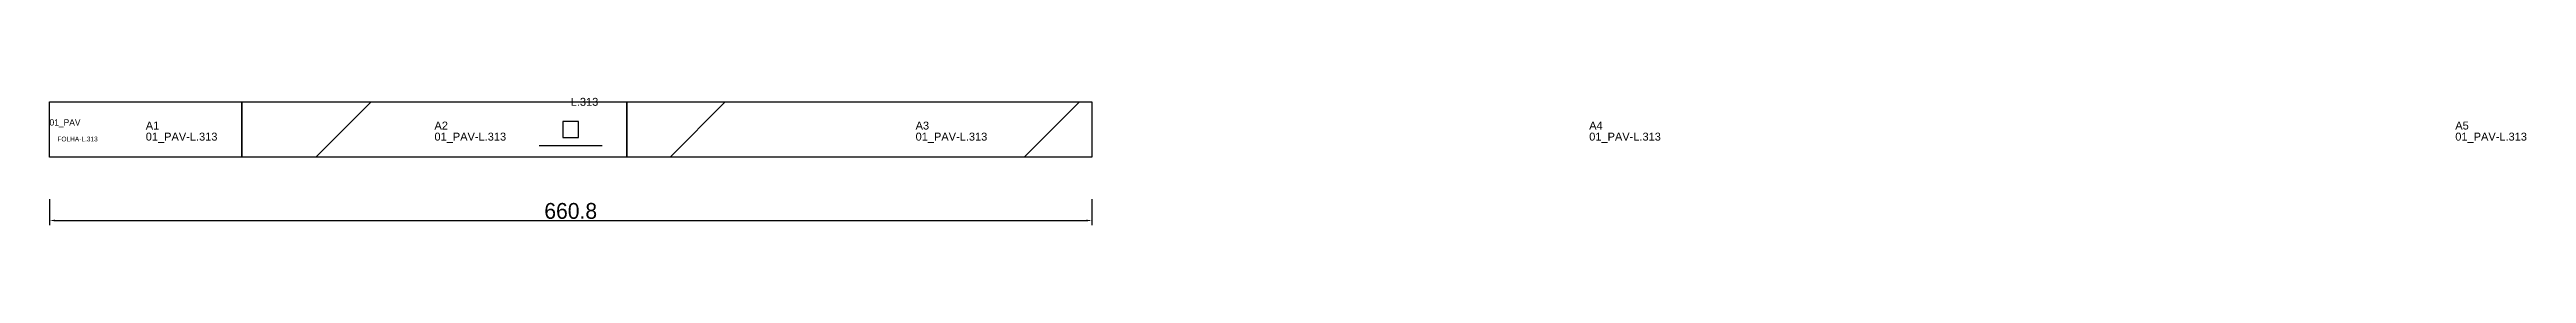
# Model space of a CAD drawing. Header units: metres. Extents: x 222 to 1792, y 124 to 204.
import ezdxf

# ---------------------------------------------------------------- set-up
doc = ezdxf.new("R2010")
doc.units = ezdxf.units.M
for name, color, linetype in [('3', 3, 'CONTINUOUS'), ('AUX00', 7, 'CONTINUOUS'), ('COTA', 241, 'CONTINUOUS'), ('FOLHA', 255, 'CONTINUOUS'), ('Hachura', 251, 'CONTINUOUS'), ('NOMENCLATURA', 7, 'CONTINUOUS'), ('Nível', 160, 'CONTINUOUS'), ('Painéis', 200, 'CONTINUOUS'), ('Pilares', 5, 'CONTINUOUS'), ('SARR_2.2x7', 40, 'CONTINUOUS')]:
    doc.layers.add(name, color=color, linetype=linetype)
doc.styles.add('ARIAL', font='Arial.ttf')
doc.styles.add('STR_STANDARD', font='arial.ttf')
doc.dimstyles.new('EZ DXF', dxfattribs={"dimtxt": 10, "dimasz": 3.5, "dimexe": 3, "dimexo": 1.5, "dimgap": 1, "dimtad": 1, "dimdec": 1, "dimdsep": 46, "dimcen": 2.5, "dimazin": 3, "dimtfac": 1, "dimtmove": 0, "dimatfit": 3})

msp = doc.modelspace()

# ---------------------------------------------------------------- hatches: boundary and pattern name
at = {"layer": 'Hachura'}
h = msp.add_hatch(dxfattribs=at)
h.set_pattern_fill('ANSI31', scale=50)
h.paths.add_polyline_path([(222.2, 201.5), (882.95, 201.5), (882.95, 166.5), (222.2, 166.5)])
h = msp.add_hatch(dxfattribs=at)
h.set_pattern_fill('ANSI31', scale=50)
h.paths.add_polyline_path([(222.2, 201.5), (882.95, 201.5), (882.95, 166.5), (222.2, 166.5)])

# ---------------------------------------------------------------- linework, layer by layer
at = {"layer": '3'}
for points in [[(344.2, 166.5), (344.2, 201.5)], [(344.2, 166.5), (344.2, 201.5)], [(588.2, 166.5), (588.2, 201.5)], [(588.2, 166.5), (588.2, 201.5)]]:
    msp.add_lwpolyline(points, close=True, dxfattribs=at)
at = {"layer": 'Painéis', "color": 200}
for p, q in [((222.2, 201.5), (882.95, 201.5)), ((222.2, 166.5), (222.2, 201.5)), ((222.2, 201.5), (882.95, 201.5)), ((222.2, 166.5), (222.2, 201.5)), ((882.95, 201.5), (882.95, 166.5)), ((882.95, 201.5), (882.95, 166.5)), ((882.95, 166.5), (222.2, 166.5)), ((882.95, 166.5), (222.2, 166.5))]:
    msp.add_line(p, q, dxfattribs=at)
at = {"layer": 'Pilares'}
msp.add_lwpolyline([(547.575, 179), (557.575, 179), (557.575, 189), (547.575, 189)], close=True, dxfattribs=at)
msp.add_lwpolyline([(547.575, 179), (557.575, 179), (557.575, 189), (547.575, 189)], close=True, dxfattribs=at)
at = {"layer": 'SARR_2.2x7'}
msp.add_line((532.575, 174), (572.575, 174), dxfattribs=at)
msp.add_line((532.575, 174), (572.575, 174), dxfattribs=at)

# ---------------------------------------------------------------- texts
at = {"layer": '3', "style": 'STR_STANDARD'}
for s, p in [('A1', (283.2, 184)), ('A1', (283.2, 184)), ('A2', (466.2, 184)), ('A2', (466.2, 184)), ('A3', (771.2, 184)), ('A3', (771.2, 184)), ('A4', (1198.2, 184)), ('A4', (1198.2, 184)), ('A5', (1747.2, 184)), ('A5', (1747.2, 184))]:
    msp.add_text(s, height=5, dxfattribs=at).set_placement(p)
at = {"layer": 'AUX00', "style": 'STR_STANDARD'}
for p in [(283.2, 177), (283.2, 177), (466.2, 177), (466.2, 177), (771.2, 177), (771.2, 177), (1198.2, 177), (1198.2, 177), (1747.2, 177), (1747.2, 177)]:
    msp.add_text('01_PAV-L.313', height=5, dxfattribs=at).set_placement(p)
at = {"layer": 'FOLHA'}
msp.add_text('FOLHA-L.313', height=3, dxfattribs=at).set_placement((227.2, 176.5))
msp.add_text('FOLHA-L.313', height=3, dxfattribs=at).set_placement((227.2, 176.5))
at = {"layer": 'NOMENCLATURA', "insert": (552.575, 204), "char_height": 5, "attachment_point": 1, "style": 'ARIAL'}
msp.add_mtext('L.313', dxfattribs=at)
msp.add_mtext('L.313', dxfattribs=at)
at = {"layer": 'Nível'}
msp.add_text('01_PAV', height=4, dxfattribs=at).set_placement((222.2, 186.5))
msp.add_text('01_PAV', height=4, dxfattribs=at).set_placement((222.2, 186.5))

# ---------------------------------------------------------------- dimensions: what is measured, and where the dimension line sits
at = {"layer": 'COTA'}
msp.add_linear_dim(base=(222.2, 126.5), p1=(222.2, 141.5), p2=(882.95, 141.5), dimstyle='EZ DXF', dxfattribs=at).render()
msp.add_linear_dim(base=(222.2, 126.5), p1=(222.2, 141.5), p2=(882.95, 141.5), dimstyle='EZ DXF', dxfattribs=at).render()

doc.saveas('drawing.dxf')
